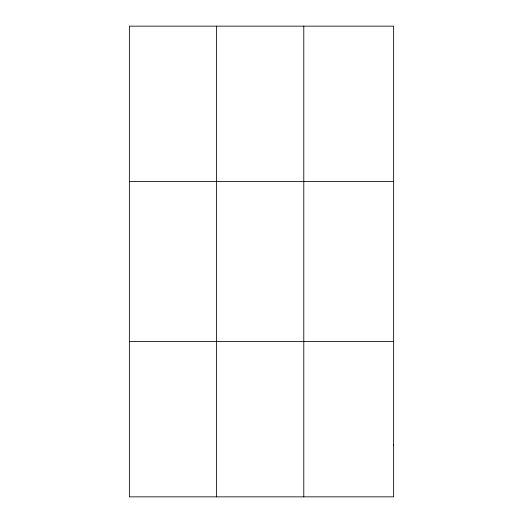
<?xml version="1.0" encoding="UTF-8"?>
<svg xmlns="http://www.w3.org/2000/svg" width="523" height="523" viewBox="0 0 523 523"><rect width="100%" height="100%" fill="white"/><g stroke="black" fill="none" stroke-linecap="round" stroke-linejoin="round"><path stroke-width="0.78" d="M216.574 26.15L216.574 496.85M303.785 26.15L303.785 496.85M129.364 181.481L393.636 181.481M129.364 341.519L393.636 341.519M393.636 445.073L393.636 496.85L129.364 496.85L129.364 26.15L393.636 26.15L393.636 445.073"/></g></svg>
